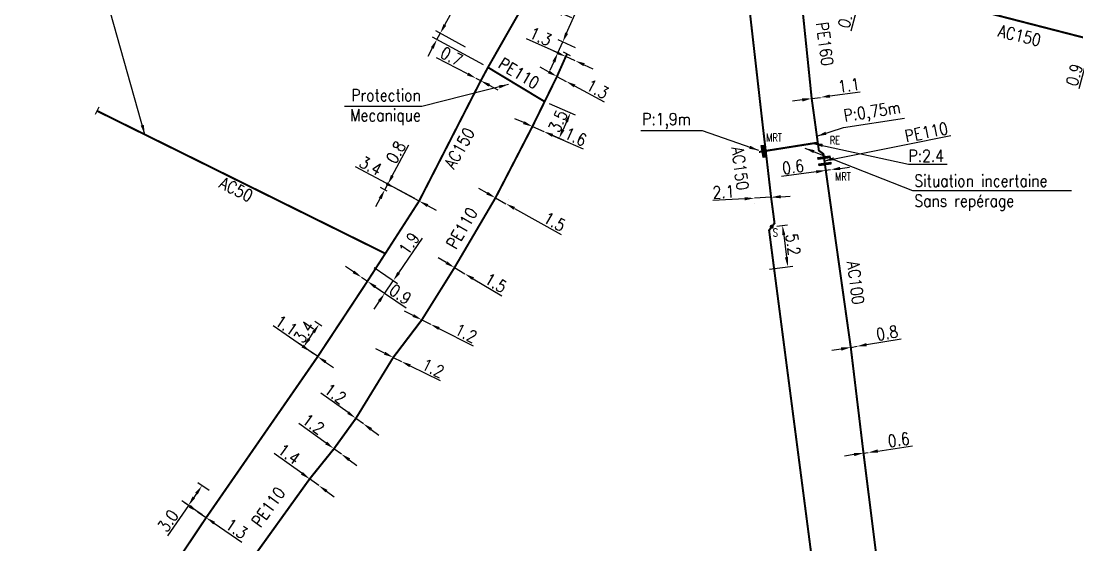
# Model space of a CAD drawing. Header units: millimetres. Extents: x 113999 to 115000, y 123996 to 125006.
# Drawn here: x 113999.9 to 114131.7, y 124854.2 to 124919.6 of the extents above; entities that cross this region are included whole.
import ezdxf
from ezdxf.enums import TextEntityAlignment as Align

# ---------------------------------------------------------------- set-up
doc = ezdxf.new("R2010")
doc.units = ezdxf.units.MM
doc.header["$PDMODE"] = 34
doc.linetypes.add('L_25_AP', pattern=[2000, 1000, 1000])
doc.linetypes.add('L_25_PE', pattern=[2000, 1000, 1000])
doc.layers.get('0').update_dxf_attribs({"linetype": 'CONTINUOUS'})
doc.layers.get('Defpoints').update_dxf_attribs({"linetype": 'CONTINUOUS'})
for name, color, linetype in [('L_150', 1, 'CONTINUOUS'), ('L_300', 7, 'CONTINUOUS'), ('L_340', 7, 'CONTINUOUS'), ('L_420', 7, 'CONTINUOUS')]:
    doc.layers.add(name, color=color, linetype=linetype)
doc.styles.add('G_ROMANS', font='ROMANS.SHX', dxfattribs={"width": 0.75})
doc.styles.get("Standard").update_dxf_attribs({"font": 'romans.shx', "width": 0.85})
doc.dimstyles.get("Standard").update_dxf_attribs({"dimtxt": 1.5, "dimasz": 1.2, "dimexe": 0.625, "dimexo": 0.625, "dimgap": 0.25, "dimtad": 1, "dimdec": 1, "dimzin": 0, "dimdsep": 46, "dimtxsty": 'Standard', "dimcen": -0.5, "dimadec": 0, "dimazin": 0, "dimtfac": 1, "dimtdec": 1, "dimtmove": 0, "dimatfit": 3, "dimfxl": 0, "dimtolj": 1, "dimtzin": 0, "dimarcsym": 0})

# ---------------------------------------------------------------- blocks, each defined once
blk = doc.blocks.new('*D25')
at = {"layer": 'Defpoints', "color": 0, "linetype": 'Continuous', "transparency": 16777216}
for p in [(114091.45, 124897.46), (114091.45, 124897.46), (114093.54, 124897.58)]:
    blk.add_point(p, dxfattribs=at)
at = {"layer": 'L_150', "color": 0, "linetype": 'Continuous', "lineweight": -2, "transparency": 16777216}
for p, q in [((114090.25, 124897.4), (114086.25, 124897.17)), ((114093.54, 124897.58), (114091.45, 124897.46)), ((114094.74, 124897.65), (114095.94, 124897.72)), ((114091.48, 124896.84), (114091.48, 124896.84)), ((114093.58, 124896.96), (114093.58, 124896.96))]:
    blk.add_line(p, q, dxfattribs=at)
at = {"layer": 'L_150', "color": 0, "linetype": 'Continuous', "transparency": 16777216}
for points in [[(114090.24, 124897.6), (114090.26, 124897.2), (114091.45, 124897.46)], [(114094.73, 124897.85), (114094.75, 124897.45), (114093.54, 124897.58)]]:
    blk.add_solid(points, dxfattribs=at)
at = {"layer": 'L_150', "color": 0, "linetype": 'Continuous', "transparency": 16777216, "insert": (114087.59, 124898.25), "char_height": 1.5, "attachment_point": 5, "rotation": 3.2279}
blk.add_mtext('\\A1;2.1', dxfattribs=at)
blk = doc.blocks.new('*D26')
at = {"layer": 'Defpoints', "color": 0, "linetype": 'Continuous', "transparency": 16777216}
for p in [(114093.62, 124893.9), (114092.73, 124888.54), (114095.62, 124888.9)]:
    blk.add_point(p, dxfattribs=at)
at = {"layer": 'L_300', "color": 0, "linetype": 'Continuous', "lineweight": -2, "transparency": 16777216}
for p, q in [((114094.24, 124893.97), (114095.59, 124894.14)), ((114095.12, 124892.87), (114095.47, 124890.1)), ((114093.35, 124888.62), (114096.24, 124888.98))]:
    blk.add_line(p, q, dxfattribs=at)
at = {"layer": 'L_300', "color": 0, "linetype": 'Continuous', "transparency": 16777216}
for points in [[(114095.32, 124892.9), (114094.92, 124892.85), (114094.97, 124894.06)], [(114095.67, 124890.12), (114095.27, 124890.07), (114095.62, 124888.9)]]:
    blk.add_solid(points, dxfattribs=at)
at = {"layer": 'L_300', "color": 0, "linetype": 'Continuous', "transparency": 16777216, "insert": (114096.28, 124891.68), "char_height": 1.5, "attachment_point": 5, "rotation": 277.1318}
blk.add_mtext('\\A1;5.2', dxfattribs=at)
blk = doc.blocks.new('*D39')
at = {"layer": 'Defpoints', "color": 0, "linetype": 'Continuous', "transparency": 16777216}
for p in [(114105.08, 124865.64), (114105.68, 124865.73), (114105.68, 124865.73)]:
    blk.add_point(p, dxfattribs=at)
at = {"layer": 'L_150', "color": 0, "linetype": 'Continuous', "lineweight": -2, "transparency": 16777216}
for p, q in [((114103.9, 124865.47), (114102.71, 124865.29)), ((114105.08, 124865.64), (114105.68, 124865.73)), ((114106.86, 124865.91), (114111.19, 124866.55))]:
    blk.add_line(p, q, dxfattribs=at)
at = {"layer": 'L_150', "color": 0, "linetype": 'Continuous', "transparency": 16777216}
for points in [[(114103.87, 124865.66), (114103.93, 124865.27), (114105.08, 124865.64)], [(114106.83, 124866.11), (114106.89, 124865.71), (114105.68, 124865.73)]]:
    blk.add_solid(points, dxfattribs=at)
at = {"layer": 'L_150', "color": 0, "linetype": 'Continuous', "transparency": 16777216, "insert": (114109.47, 124867.31), "char_height": 1.5, "attachment_point": 5, "rotation": 8.4835}
blk.add_mtext('\\A1;0.6', dxfattribs=at)
blk = doc.blocks.new('*D40')
at = {"layer": 'Defpoints', "color": 0, "linetype": 'Continuous', "transparency": 16777216}
for p in [(114103.49, 124878.85), (114104.28, 124878.98), (114104.28, 124878.98)]:
    blk.add_point(p, dxfattribs=at)
at = {"layer": 'L_150', "color": 0, "linetype": 'Continuous', "lineweight": -2, "transparency": 16777216}
for p, q in [((114105.46, 124879.19), (114109.77, 124879.93)), ((114102.31, 124878.64), (114101.12, 124878.44)), ((114103.49, 124878.85), (114104.28, 124878.98))]:
    blk.add_line(p, q, dxfattribs=at)
at = {"layer": 'L_150', "color": 0, "linetype": 'Continuous', "transparency": 16777216}
for points in [[(114102.27, 124878.84), (114102.34, 124878.44), (114103.49, 124878.85)], [(114105.42, 124879.38), (114105.49, 124878.99), (114104.28, 124878.98)]]:
    blk.add_solid(points, dxfattribs=at)
at = {"layer": 'L_150', "color": 0, "linetype": 'Continuous', "transparency": 16777216, "insert": (114108.03, 124880.65), "char_height": 1.5, "attachment_point": 5, "rotation": 9.8139}
blk.add_mtext('\\A1;0.8', dxfattribs=at)
blk = doc.blocks.new('*D41')
at = {"layer": 'Defpoints', "color": 0, "linetype": 'Continuous', "transparency": 16777216}
for p in [(114100.96, 124901.02), (114100.96, 124901.02), (114100.37, 124900.93)]:
    blk.add_point(p, dxfattribs=at)
at = {"layer": 'L_150', "color": 0, "linetype": 'Continuous', "lineweight": -2, "transparency": 16777216}
for p, q in [((114100.96, 124901.02), (114100.37, 124900.93)), ((114102.15, 124901.18), (114103.34, 124901.35)), ((114099.18, 124900.77), (114094.85, 124900.16)), ((114100.46, 124900.31), (114100.46, 124900.31)), ((114101.05, 124900.4), (114101.05, 124900.4))]:
    blk.add_line(p, q, dxfattribs=at)
at = {"layer": 'L_150', "color": 0, "linetype": 'Continuous', "transparency": 16777216}
for points in [[(114102.13, 124901.38), (114102.18, 124900.98), (114100.96, 124901.02)], [(114099.15, 124900.96), (114099.21, 124900.57), (114100.37, 124900.93)]]:
    blk.add_solid(points, dxfattribs=at)
at = {"layer": 'L_150', "color": 0, "linetype": 'Continuous', "transparency": 16777216, "insert": (114096.28, 124901.37), "char_height": 1.5, "attachment_point": 5, "rotation": 7.9624}
blk.add_mtext('\\A1;0.6', dxfattribs=at)
blk = doc.blocks.new('L_340_20')
at = {"linetype": 'Continuous'}
blk.add_hatch(color=0, dxfattribs=at).paths.add_polyline_path([(0.12, 0.75), (-0.12, 0.75), (-0.12, -0.75), (0.12, -0.75)])
at = {"color": 0, "linetype": 'Continuous'}
blk.add_lwpolyline([(-0.12, 0.75), (0.12, 0.75), (0.12, -0.75), (-0.12, -0.75)], close=True, dxfattribs=at)
at = {"color": 0, "linetype": 'Continuous', "width": 0.75}
for tag, height, flags, p in [('RE', 1, 8, (0, 2.19)), ('DEF_LEG', 1.2, 3, (0, -5)), ('DEF_COUP', 1.2, 3, (0, -7.5)), ('DEF_TYPE', 1.2, 3, (0, -10))]:
    blk.add_attdef(tag, text='', height=height, dxfattribs=dict(at, flags=flags)).set_placement(p, align=Align.MIDDLE)
blk = doc.blocks.new('L_340_17')
at = {"linetype": 'Continuous'}
blk.add_hatch(color=0, dxfattribs=at).paths.add_polyline_path([(0.125, 0.75), (-0.125, 0.75), (-0.125, -0.75), (0.125, -0.75)])
at = {"color": 0, "linetype": 'Continuous'}
blk.add_lwpolyline([(-0.125, 0.75), (0.125, 0.75), (0.125, -0.75), (-0.125, -0.75)], close=True, dxfattribs=at)
at = {"color": 0, "linetype": 'Continuous', "width": 0.75}
for tag, height, flags, p in [('MRT', 1.5, 8, (0, 3)), ('DEF_LEG', 1.2, 3, (0, -5)), ('DEF_COUP', 1.2, 3, (0, -7.5)), ('DEF_TYPE', 1.2, 3, (0, -10))]:
    blk.add_attdef(tag, text='', height=height, dxfattribs=dict(at, flags=flags)).set_placement(p, align=Align.MIDDLE)
blk = doc.blocks.new('*D67')
at = {"layer": 'Defpoints', "color": 0, "linetype": 'Continuous', "transparency": 16777216}
for p in [(114133.63, 124917.24), (114133.63, 124917.24), (114133.41, 124916.42)]:
    blk.add_point(p, dxfattribs=at)
at = {"layer": 'L_150', "color": 0, "linetype": 'Continuous', "lineweight": -2, "transparency": 16777216}
for p, q in [((114133.94, 124918.4), (114134.25, 124919.56)), ((114133.63, 124917.24), (114133.41, 124916.42)), ((114132.8, 124916.58), (114132.8, 124916.58)), ((114133.09, 124915.26), (114131.97, 124911.1))]:
    blk.add_line(p, q, dxfattribs=at)
at = {"layer": 'L_150', "color": 0, "linetype": 'Continuous', "transparency": 16777216}
for points in [[(114133.75, 124918.45), (114134.13, 124918.35), (114133.63, 124917.24)], [(114132.9, 124915.31), (114133.29, 124915.21), (114133.41, 124916.42)]]:
    blk.add_solid(points, dxfattribs=at)
at = {"layer": 'L_150', "color": 0, "linetype": 'Continuous', "transparency": 16777216, "insert": (114131.41, 124912.86), "char_height": 1.5, "attachment_point": 5, "rotation": 74.8983}
blk.add_mtext('\\A1;0.9', dxfattribs=at)
blk = doc.blocks.new('*D243')
at = {"layer": 'Defpoints', "color": 0, "linetype": 'Continuous', "transparency": 16777216}
for p in [(114022.46, 124861.59), (114023.86, 124860.63), (114022.99, 124857.6)]:
    blk.add_point(p, dxfattribs=at)
at = {"layer": 'L_150', "color": 0, "linetype": 'Continuous', "lineweight": -2, "transparency": 16777216}
for p, q in [((114023.35, 124860.98), (114021.95, 124861.94)), ((114021.78, 124860.6), (114021.45, 124860.11)), ((114020.77, 124859.12), (114018.16, 124855.33)), ((114022.48, 124857.95), (114020.25, 124859.48))]:
    blk.add_line(p, q, dxfattribs=at)
at = {"layer": 'L_150', "color": 0, "linetype": 'Continuous', "transparency": 16777216}
for points in [[(114021.62, 124860.71), (114021.95, 124860.49), (114022.46, 124861.59)], [(114021.28, 124860.23), (114021.61, 124860), (114020.77, 124859.12)]]:
    blk.add_solid(points, dxfattribs=at)
at = {"layer": 'L_150', "color": 0, "linetype": 'Continuous', "transparency": 16777216, "insert": (114018.24, 124857.2), "char_height": 1.5, "attachment_point": 5, "rotation": 55.5194}
blk.add_mtext('\\A1;3.0', dxfattribs=at)
blk = doc.blocks.new('*D246')
at = {"layer": 'Defpoints', "color": 0, "linetype": 'Continuous', "transparency": 16777216}
for p in [(114021.92, 124858.33), (114021.92, 124858.33), (114022.99, 124857.6)]:
    blk.add_point(p, dxfattribs=at)
at = {"layer": 'L_150', "color": 0, "linetype": 'Continuous', "lineweight": -2, "transparency": 16777216}
for p, q in [((114020.93, 124859.01), (114019.94, 124859.69)), ((114021.92, 124858.33), (114022.99, 124857.6)), ((114023.98, 124856.92), (114027.44, 124854.54))]:
    blk.add_line(p, q, dxfattribs=at)
at = {"layer": 'L_150', "color": 0, "linetype": 'Continuous', "transparency": 16777216}
for points in [[(114021.05, 124859.18), (114020.82, 124858.85), (114021.92, 124858.33)], [(114024.1, 124857.08), (114023.87, 124856.75), (114022.99, 124857.6)]]:
    blk.add_solid(points, dxfattribs=at)
at = {"layer": 'L_150', "color": 0, "linetype": 'Continuous', "transparency": 16777216, "insert": (114026.77, 124856.22), "char_height": 1.5, "attachment_point": 5, "rotation": 325.5194}
blk.add_mtext('\\A1;1.3', dxfattribs=at)
blk = doc.blocks.new('L_340_07')
at = {"color": 0, "linetype": 'Continuous', "const_width": 0.25, "flags": 128}
blk.add_lwpolyline([(0, 0), (0.35, 0)], dxfattribs=at)
at = {"color": 0, "linetype": 'Continuous', "flags": 128}
blk.add_lwpolyline([(0.35, -0.5), (0.35, 0.5)], dxfattribs=at)
at = {"color": 0, "linetype": 'Continuous', "width": 0.75, "flags": 3}
for tag, p in [('DEF_LEG', (0.72, -3.47)), ('DEF_COUP', (0.72, -5.97)), ('DEF_TYPE', (0.72, -8.47))]:
    blk.add_attdef(tag, text='', height=1.2, dxfattribs=at).set_placement(p, align=Align.MIDDLE)
blk = doc.blocks.new('*D251')
at = {"layer": 'Defpoints', "color": 0, "linetype": 'Continuous', "transparency": 16777216}
for p in [(114035.91, 124862.43), (114037.04, 124861.61), (114037.04, 124861.61)]:
    blk.add_point(p, dxfattribs=at)
at = {"layer": 'L_150', "color": 0, "linetype": 'Continuous', "lineweight": -2, "transparency": 16777216}
for p, q in [((114034.94, 124863.13), (114031.49, 124865.62)), ((114037.04, 124861.61), (114035.91, 124862.43)), ((114038.02, 124860.91), (114038.99, 124860.2))]:
    blk.add_line(p, q, dxfattribs=at)
at = {"layer": 'L_150', "color": 0, "linetype": 'Continuous', "transparency": 16777216}
for points in [[(114035.05, 124863.29), (114034.82, 124862.97), (114035.91, 124862.43)], [(114038.13, 124861.07), (114037.9, 124860.74), (114037.04, 124861.61)]]:
    blk.add_solid(points, dxfattribs=at)
at = {"layer": 'L_150', "color": 0, "linetype": 'Continuous', "transparency": 16777216, "insert": (114033.31, 124865.54), "char_height": 1.5, "attachment_point": 5, "rotation": 324.126}
blk.add_mtext('\\A1;1.4', dxfattribs=at)
blk = doc.blocks.new('*D252')
at = {"layer": 'Defpoints', "color": 0, "linetype": 'Continuous', "transparency": 16777216}
for p in [(114038.95, 124866.2), (114039.88, 124865.53), (114039.88, 124865.53)]:
    blk.add_point(p, dxfattribs=at)
at = {"layer": 'L_150', "color": 0, "linetype": 'Continuous', "lineweight": -2, "transparency": 16777216}
for p, q in [((114037.97, 124866.9), (114034.58, 124869.36)), ((114039.88, 124865.53), (114038.95, 124866.2)), ((114040.85, 124864.82), (114041.82, 124864.12))]:
    blk.add_line(p, q, dxfattribs=at)
at = {"layer": 'L_150', "color": 0, "linetype": 'Continuous', "transparency": 16777216}
for points in [[(114038.09, 124867.07), (114037.86, 124866.74), (114038.95, 124866.2)], [(114040.97, 124864.99), (114040.73, 124864.66), (114039.88, 124865.53)]]:
    blk.add_solid(points, dxfattribs=at)
at = {"layer": 'L_150', "color": 0, "linetype": 'Continuous', "transparency": 16777216, "insert": (114036.38, 124869.29), "char_height": 1.5, "attachment_point": 5, "rotation": 324.126}
blk.add_mtext('\\A1;1.2', dxfattribs=at)
blk = doc.blocks.new('*D253')
at = {"layer": 'Defpoints', "color": 0, "linetype": 'Continuous', "transparency": 16777216}
for p in [(114041.69, 124869.99), (114042.62, 124869.32), (114042.62, 124869.32)]:
    blk.add_point(p, dxfattribs=at)
at = {"layer": 'L_150', "color": 0, "linetype": 'Continuous', "lineweight": -2, "transparency": 16777216}
for p, q in [((114040.71, 124870.7), (114037.32, 124873.15)), ((114042.62, 124869.32), (114041.69, 124869.99)), ((114043.59, 124868.61), (114044.56, 124867.91))]:
    blk.add_line(p, q, dxfattribs=at)
at = {"layer": 'L_150', "color": 0, "linetype": 'Continuous', "transparency": 16777216}
for points in [[(114040.83, 124870.86), (114040.6, 124870.53), (114041.69, 124869.99)], [(114043.71, 124868.78), (114043.47, 124868.45), (114042.62, 124869.32)]]:
    blk.add_solid(points, dxfattribs=at)
at = {"layer": 'L_150', "color": 0, "linetype": 'Continuous', "transparency": 16777216, "insert": (114039.12, 124873.08), "char_height": 1.5, "attachment_point": 5, "rotation": 324.126}
blk.add_mtext('\\A1;1.2', dxfattribs=at)
blk = doc.blocks.new('*D254')
at = {"layer": 'Defpoints', "color": 0, "linetype": 'Continuous', "transparency": 16777216}
for p in [(114037.08, 124881.72), (114037.94, 124881.13), (114036.92, 124877.7)]:
    blk.add_point(p, dxfattribs=at)
at = {"layer": 'L_150', "color": 0, "linetype": 'Continuous', "lineweight": -2, "transparency": 16777216}
for p, q in [((114037.42, 124881.48), (114036.56, 124882.07)), ((114035.83, 124879.9), (114036.4, 124880.73)), ((114036.4, 124878.05), (114034.64, 124879.27))]:
    blk.add_line(p, q, dxfattribs=at)
at = {"layer": 'L_150', "color": 0, "linetype": 'Continuous', "transparency": 16777216}
for points in [[(114036.23, 124880.84), (114036.56, 124880.61), (114037.08, 124881.72)], [(114035.67, 124880.01), (114036, 124879.79), (114035.15, 124878.91)]]:
    blk.add_solid(points, dxfattribs=at)
at = {"layer": 'L_150', "color": 0, "linetype": 'Continuous', "transparency": 16777216, "insert": (114035.22, 124880.78), "char_height": 1.5, "attachment_point": 5, "rotation": 55.526}
blk.add_mtext('\\A1;3.4', dxfattribs=at)
blk = doc.blocks.new('*D255')
at = {"layer": 'Defpoints', "color": 0, "linetype": 'Continuous', "transparency": 16777216}
for p in [(114036.01, 124878.32), (114036.01, 124878.32), (114036.92, 124877.7)]:
    blk.add_point(p, dxfattribs=at)
at = {"layer": 'L_150', "color": 0, "linetype": 'Continuous', "lineweight": -2, "transparency": 16777216}
for p, q in [((114035.02, 124879), (114031.34, 124881.53)), ((114036.92, 124877.7), (114036.01, 124878.32)), ((114037.91, 124877.02), (114038.9, 124876.34))]:
    blk.add_line(p, q, dxfattribs=at)
at = {"layer": 'L_150', "color": 0, "linetype": 'Continuous', "transparency": 16777216}
for points in [[(114035.14, 124879.17), (114034.91, 124878.84), (114036.01, 124878.32)], [(114038.02, 124877.18), (114037.79, 124876.86), (114036.92, 124877.7)]]:
    blk.add_solid(points, dxfattribs=at)
at = {"layer": 'L_150', "color": 0, "linetype": 'Continuous', "transparency": 16777216, "insert": (114032.99, 124881.61), "char_height": 1.5, "attachment_point": 5, "rotation": 325.5188}
blk.add_mtext('\\A1;1.1', dxfattribs=at)
blk = doc.blocks.new('*D256')
at = {"layer": 'Defpoints', "color": 0, "linetype": 'Continuous', "transparency": 16777216}
for p in [(114046.35, 124877.59), (114047.38, 124877.08), (114047.38, 124877.08)]:
    blk.add_point(p, dxfattribs=at)
at = {"layer": 'L_150', "color": 0, "linetype": 'Continuous', "lineweight": -2, "transparency": 16777216}
for p, q in [((114045.27, 124878.12), (114044.19, 124878.65)), ((114046.35, 124877.59), (114047.38, 124877.08)), ((114048.46, 124876.55), (114052.22, 124874.71))]:
    blk.add_line(p, q, dxfattribs=at)
at = {"layer": 'L_150', "color": 0, "linetype": 'Continuous', "transparency": 16777216}
for points in [[(114045.36, 124878.3), (114045.18, 124877.94), (114046.35, 124877.59)], [(114048.55, 124876.73), (114048.37, 124876.37), (114047.38, 124877.08)]]:
    blk.add_solid(points, dxfattribs=at)
at = {"layer": 'L_150', "color": 0, "linetype": 'Continuous', "transparency": 16777216, "insert": (114051.32, 124876.26), "char_height": 1.5, "attachment_point": 5, "rotation": 333.85}
blk.add_mtext('\\A1;1.2', dxfattribs=at)
blk = doc.blocks.new('*D257')
at = {"layer": 'Defpoints', "color": 0, "linetype": 'Continuous', "transparency": 16777216}
for p in [(114049.92, 124882.28), (114050.99, 124881.74), (114050.99, 124881.74)]:
    blk.add_point(p, dxfattribs=at)
at = {"layer": 'L_150', "color": 0, "linetype": 'Continuous', "lineweight": -2, "transparency": 16777216}
for p, q in [((114048.84, 124882.82), (114047.77, 124883.36)), ((114049.92, 124882.28), (114050.99, 124881.74)), ((114052.06, 124881.2), (114056.32, 124879.06))]:
    blk.add_line(p, q, dxfattribs=at)
at = {"layer": 'L_150', "color": 0, "linetype": 'Continuous', "transparency": 16777216}
for points in [[(114048.93, 124883), (114048.75, 124882.65), (114049.92, 124882.28)], [(114052.15, 124881.38), (114051.97, 124881.03), (114050.99, 124881.74)]]:
    blk.add_solid(points, dxfattribs=at)
at = {"layer": 'L_150', "color": 0, "linetype": 'Continuous', "transparency": 16777216, "insert": (114055.43, 124880.62), "char_height": 1.5, "attachment_point": 5, "rotation": 333.259}
blk.add_mtext('\\A1;1.2', dxfattribs=at)
blk = doc.blocks.new('*D258')
at = {"layer": 'Defpoints', "color": 0, "linetype": 'Continuous', "transparency": 16777216}
for p in [(114054, 124888.8), (114055.29, 124888.03), (114055.29, 124888.03)]:
    blk.add_point(p, dxfattribs=at)
at = {"layer": 'L_150', "color": 0, "linetype": 'Continuous', "lineweight": -2, "transparency": 16777216}
for p, q in [((114052.97, 124889.42), (114051.94, 124890.03)), ((114054, 124888.8), (114055.29, 124888.03)), ((114056.32, 124887.42), (114059.92, 124885.27))]:
    blk.add_line(p, q, dxfattribs=at)
at = {"layer": 'L_150', "color": 0, "linetype": 'Continuous', "transparency": 16777216}
for points in [[(114053.08, 124889.59), (114052.87, 124889.25), (114054, 124888.8)], [(114056.43, 124887.59), (114056.22, 124887.25), (114055.29, 124888.03)]]:
    blk.add_solid(points, dxfattribs=at)
at = {"layer": 'L_150', "color": 0, "linetype": 'Continuous', "transparency": 16777216, "insert": (114059.15, 124886.9), "char_height": 1.5, "attachment_point": 5, "rotation": 329.1769}
blk.add_mtext('\\A1;1.5', dxfattribs=at)
blk = doc.blocks.new('*D259')
at = {"layer": 'Defpoints', "color": 0, "linetype": 'Continuous', "transparency": 16777216}
for p in [(114059.12, 124897.51), (114060.43, 124896.78), (114060.43, 124896.78)]:
    blk.add_point(p, dxfattribs=at)
at = {"layer": 'L_150', "color": 0, "linetype": 'Continuous', "lineweight": -2, "transparency": 16777216}
for p, q in [((114058.07, 124898.09), (114057.02, 124898.68)), ((114059.12, 124897.51), (114060.43, 124896.78)), ((114059.42, 124898.05), (114059.42, 124898.05)), ((114060.73, 124897.32), (114060.73, 124897.32)), ((114061.48, 124896.19), (114067.31, 124892.94))]:
    blk.add_line(p, q, dxfattribs=at)
at = {"layer": 'L_150', "color": 0, "linetype": 'Continuous', "transparency": 16777216}
for points in [[(114058.17, 124898.27), (114057.97, 124897.92), (114059.12, 124897.51)], [(114061.57, 124896.37), (114061.38, 124896.02), (114060.43, 124896.78)]]:
    blk.add_solid(points, dxfattribs=at)
at = {"layer": 'L_150', "color": 0, "linetype": 'Continuous', "transparency": 16777216, "insert": (114066.49, 124894.54), "char_height": 1.5, "attachment_point": 5, "rotation": 330.8268}
blk.add_mtext('\\A1;1.5', dxfattribs=at)
blk = doc.blocks.new('*D260')
at = {"layer": 'Defpoints', "color": 0, "linetype": 'Continuous', "transparency": 16777216}
for p in [(114063.73, 124906.41), (114065.15, 124905.79), (114065.15, 124905.79)]:
    blk.add_point(p, dxfattribs=at)
at = {"layer": 'L_150', "color": 0, "linetype": 'Continuous', "lineweight": -2, "transparency": 16777216}
for p, q in [((114062.64, 124906.9), (114061.54, 124907.38)), ((114063.73, 124906.41), (114065.15, 124905.79)), ((114066.25, 124905.3), (114070.08, 124903.62))]:
    blk.add_line(p, q, dxfattribs=at)
at = {"layer": 'L_150', "color": 0, "linetype": 'Continuous', "transparency": 16777216}
for points in [[(114062.72, 124907.08), (114062.56, 124906.71), (114063.73, 124906.41)], [(114066.33, 124905.49), (114066.17, 124905.12), (114065.15, 124905.79)]]:
    blk.add_solid(points, dxfattribs=at)
at = {"layer": 'L_150', "color": 0, "linetype": 'Continuous', "transparency": 16777216, "insert": (114069.12, 124905.13), "char_height": 1.5, "attachment_point": 5, "rotation": 336.2177}
blk.add_mtext('\\A1;1.6', dxfattribs=at)
blk = doc.blocks.new('*D261')
at = {"layer": 'Defpoints', "color": 0, "linetype": 'Continuous', "transparency": 16777216}
for p in [(114066.8, 124912.66), (114067.94, 124912.05), (114067.94, 124912.05)]:
    blk.add_point(p, dxfattribs=at)
at = {"layer": 'L_150', "color": 0, "linetype": 'Continuous', "lineweight": -2, "transparency": 16777216}
for p, q in [((114065.74, 124913.23), (114064.69, 124913.8)), ((114066.8, 124912.66), (114067.94, 124912.05)), ((114069, 124911.48), (114072.69, 124909.49))]:
    blk.add_line(p, q, dxfattribs=at)
at = {"layer": 'L_150', "color": 0, "linetype": 'Continuous', "transparency": 16777216}
for points in [[(114065.84, 124913.41), (114065.65, 124913.06), (114066.8, 124912.66)], [(114069.1, 124911.65), (114068.91, 124911.3), (114067.94, 124912.05)]]:
    blk.add_solid(points, dxfattribs=at)
at = {"layer": 'L_150', "color": 0, "linetype": 'Continuous', "transparency": 16777216, "insert": (114071.85, 124911.08), "char_height": 1.5, "attachment_point": 5, "rotation": 331.6623}
blk.add_mtext('\\A1;1.3', dxfattribs=at)
blk = doc.blocks.new('*D262')
at = {"layer": 'Defpoints', "color": 0, "linetype": 'Continuous', "transparency": 16777216}
for p in [(114067.51, 124916.96), (114069.7, 124915.98), (114067.9, 124915.14)]:
    blk.add_point(p, dxfattribs=at)
at = {"layer": 'L_340', "color": 0, "linetype": 'Continuous', "lineweight": -2, "transparency": 16777216}
for p, q in [((114068, 124918.05), (114069.75, 124921.96)), ((114066.9, 124915.59), (114067.51, 124916.96)), ((114069.13, 124916.24), (114066.94, 124917.21)), ((114067.33, 124915.4), (114066.33, 124915.84)), ((114066.41, 124914.49), (114065.92, 124913.4))]:
    blk.add_line(p, q, dxfattribs=at)
at = {"layer": 'L_340', "color": 0, "linetype": 'Continuous', "transparency": 16777216}
for points in [[(114067.82, 124918.14), (114068.18, 124917.97), (114067.51, 124916.96)], [(114066.23, 124914.57), (114066.6, 124914.41), (114066.9, 124915.59)]]:
    blk.add_solid(points, dxfattribs=at)
at = {"layer": 'L_340', "color": 0, "linetype": 'Continuous', "transparency": 16777216, "insert": (114068.22, 124921.01), "char_height": 1.5, "attachment_point": 5, "rotation": 65.953}
blk.add_mtext('\\A1;1.5', dxfattribs=at)
blk = doc.blocks.new('*D263')
at = {"layer": 'Defpoints', "color": 0, "linetype": 'Continuous', "transparency": 16777216}
for p in [(114052.22, 124918.04), (114055.93, 124916.03), (114058.18, 124913.79)]:
    blk.add_point(p, dxfattribs=at)
at = {"layer": 'L_150', "color": 0, "linetype": 'Continuous', "lineweight": -2, "transparency": 16777216}
for p, q in [((114052.79, 124919.1), (114054.84, 124922.89)), ((114055.38, 124916.32), (114051.67, 124918.34)), ((114057.63, 124914.09), (114051.25, 124917.55)), ((114051.8, 124917.26), (114052.22, 124918.04)), ((114051.23, 124916.2), (114050.66, 124915.14))]:
    blk.add_line(p, q, dxfattribs=at)
at = {"layer": 'L_150', "color": 0, "linetype": 'Continuous', "transparency": 16777216}
for points in [[(114052.62, 124919.19), (114052.97, 124919), (114052.22, 124918.04)], [(114051.05, 124916.3), (114051.4, 124916.11), (114051.8, 124917.26)]]:
    blk.add_solid(points, dxfattribs=at)
at = {"layer": 'L_150', "color": 0, "linetype": 'Continuous', "transparency": 16777216, "insert": (114053.22, 124922), "char_height": 1.5, "attachment_point": 5, "rotation": 61.6392}
blk.add_mtext('\\A1;0.9', dxfattribs=at)
blk = doc.blocks.new('*D264')
at = {"layer": 'Defpoints', "color": 0, "linetype": 'Continuous', "transparency": 16777216}
for p in [(114056.71, 124912.42), (114056.71, 124912.42), (114057.28, 124912.12)]:
    blk.add_point(p, dxfattribs=at)
at = {"layer": 'L_150', "color": 0, "linetype": 'Continuous', "lineweight": -2, "transparency": 16777216}
for p, q in [((114055.64, 124912.98), (114051.77, 124915)), ((114057.28, 124912.12), (114056.71, 124912.42)), ((114058.35, 124911.56), (114059.41, 124911.01))]:
    blk.add_line(p, q, dxfattribs=at)
at = {"layer": 'L_150', "color": 0, "linetype": 'Continuous', "transparency": 16777216}
for points in [[(114055.73, 124913.15), (114055.55, 124912.8), (114056.71, 124912.42)], [(114058.44, 124911.74), (114058.25, 124911.39), (114057.28, 124912.12)]]:
    blk.add_solid(points, dxfattribs=at)
at = {"layer": 'L_150', "color": 0, "linetype": 'Continuous', "transparency": 16777216, "insert": (114053.63, 124915.15), "char_height": 1.5, "attachment_point": 5, "rotation": 332.4591}
blk.add_mtext('\\A1;0.7', dxfattribs=at)
blk = doc.blocks.new('*D265')
at = {"layer": 'Defpoints', "color": 0, "linetype": 'Continuous', "transparency": 16777216}
for p in [(114043.46, 124889.16), (114043.12, 124887.09), (114046.36, 124887.17)]:
    blk.add_point(p, dxfattribs=at)
at = {"layer": 'L_150', "color": 0, "linetype": 'Continuous', "lineweight": -2, "transparency": 16777216}
for p, q in [((114047.04, 124888.16), (114049.99, 124892.46)), ((114043.97, 124888.81), (114046.87, 124886.81)), ((114043.64, 124886.73), (114045.8, 124885.25)), ((114045.28, 124885.6), (114046.36, 124887.17)), ((114044.6, 124884.61), (114043.92, 124883.62))]:
    blk.add_line(p, q, dxfattribs=at)
at = {"layer": 'L_150', "color": 0, "linetype": 'Continuous', "transparency": 16777216}
for points in [[(114046.87, 124888.27), (114047.2, 124888.04), (114046.36, 124887.17)], [(114044.44, 124884.73), (114044.77, 124884.5), (114045.28, 124885.6)]]:
    blk.add_solid(points, dxfattribs=at)
at = {"layer": 'L_150', "color": 0, "linetype": 'Continuous', "transparency": 16777216, "insert": (114048.34, 124891.82), "char_height": 1.5, "attachment_point": 5, "rotation": 55.5188}
blk.add_mtext('\\A1;1.9', dxfattribs=at)
blk = doc.blocks.new('*D266')
at = {"layer": 'Defpoints', "color": 0, "linetype": 'Continuous', "transparency": 16777216}
for p in [(114042.38, 124887.6), (114042.38, 124887.6), (114043.12, 124887.09)]:
    blk.add_point(p, dxfattribs=at)
at = {"layer": 'L_150', "color": 0, "linetype": 'Continuous', "lineweight": -2, "transparency": 16777216}
for p, q in [((114041.39, 124888.28), (114040.4, 124888.95)), ((114042.38, 124887.6), (114043.12, 124887.09)), ((114044.11, 124886.41), (114047.95, 124883.77))]:
    blk.add_line(p, q, dxfattribs=at)
at = {"layer": 'L_150', "color": 0, "linetype": 'Continuous', "transparency": 16777216}
for points in [[(114041.5, 124888.44), (114041.28, 124888.11), (114042.38, 124887.6)], [(114044.22, 124886.57), (114044, 124886.24), (114043.12, 124887.09)]]:
    blk.add_solid(points, dxfattribs=at)
at = {"layer": 'L_150', "color": 0, "linetype": 'Continuous', "transparency": 16777216, "insert": (114047.23, 124885.47), "char_height": 1.5, "attachment_point": 5, "rotation": 325.5188}
blk.add_mtext('\\A1;0.9', dxfattribs=at)
blk = doc.blocks.new('*D267')
at = {"layer": 'Defpoints', "color": 0, "linetype": 'Continuous', "transparency": 16777216}
for p in [(114065.26, 124909.52), (114065.15, 124905.79), (114067.07, 124904.94)]:
    blk.add_point(p, dxfattribs=at)
at = {"layer": 'L_150', "color": 0, "linetype": 'Continuous', "lineweight": -2, "transparency": 16777216}
for p, q in [((114065.83, 124909.27), (114069.05, 124907.85)), ((114067.99, 124907), (114067.56, 124906.04)), ((114065.72, 124905.54), (114067.64, 124904.69))]:
    blk.add_line(p, q, dxfattribs=at)
at = {"layer": 'L_150', "color": 0, "linetype": 'Continuous', "transparency": 16777216}
for points in [[(114067.81, 124907.09), (114068.17, 124906.92), (114068.48, 124908.1)], [(114067.38, 124906.12), (114067.74, 124905.96), (114067.07, 124904.94)]]:
    blk.add_solid(points, dxfattribs=at)
at = {"layer": 'L_150', "color": 0, "linetype": 'Continuous', "transparency": 16777216, "insert": (114066.93, 124907.08), "char_height": 1.5, "attachment_point": 5, "rotation": 65.9529}
blk.add_mtext('\\A1;3.5', dxfattribs=at)
blk = doc.blocks.new('*D268')
at = {"layer": 'Defpoints', "color": 0, "linetype": 'Continuous', "transparency": 16777216}
for p in [(114067.9, 124915.14), (114069.09, 124914.61), (114069.09, 124914.61)]:
    blk.add_point(p, dxfattribs=at)
at = {"layer": 'L_340', "color": 0, "linetype": 'Continuous', "lineweight": -2, "transparency": 16777216}
for p, q in [((114066.81, 124915.63), (114062.98, 124917.34)), ((114069.09, 124914.61), (114067.9, 124915.14)), ((114070.19, 124914.12), (114071.28, 124913.63))]:
    blk.add_line(p, q, dxfattribs=at)
at = {"layer": 'L_340', "color": 0, "linetype": 'Continuous', "transparency": 16777216}
for points in [[(114066.89, 124915.81), (114066.73, 124915.45), (114067.9, 124915.14)], [(114070.27, 124914.31), (114070.1, 124913.94), (114069.09, 124914.61)]]:
    blk.add_solid(points, dxfattribs=at)
at = {"layer": 'L_340', "color": 0, "linetype": 'Continuous', "transparency": 16777216, "insert": (114064.75, 124917.64), "char_height": 1.5, "attachment_point": 5, "rotation": 335.953}
blk.add_mtext('\\A1;1.3', dxfattribs=at)
blk = doc.blocks.new('*D307')
at = {"layer": 'Defpoints', "color": 0, "linetype": 'Continuous', "transparency": 16777216}
for p in [(114098.61, 124909.9), (114099.7, 124910.05), (114099.7, 124910.05)]:
    blk.add_point(p, dxfattribs=at)
at = {"layer": 'L_150', "color": 0, "linetype": 'Continuous', "lineweight": -2, "transparency": 16777216}
for p, q in [((114098.53, 124910.52), (114098.53, 124910.52)), ((114099.61, 124910.67), (114099.61, 124910.67)), ((114100.89, 124910.22), (114104.68, 124910.75)), ((114097.42, 124909.73), (114096.23, 124909.57)), ((114098.61, 124909.9), (114099.7, 124910.05))]:
    blk.add_line(p, q, dxfattribs=at)
at = {"layer": 'L_150', "color": 0, "linetype": 'Continuous', "transparency": 16777216}
for points in [[(114100.86, 124910.41), (114100.92, 124910.02), (114099.7, 124910.05)], [(114097.4, 124909.93), (114097.45, 124909.53), (114098.61, 124909.9)]]:
    blk.add_solid(points, dxfattribs=at)
at = {"layer": 'L_150', "color": 0, "linetype": 'Continuous', "transparency": 16777216, "insert": (114103.24, 124911.55), "char_height": 1.5, "attachment_point": 5, "rotation": 7.9624}
blk.add_mtext('\\A1;1.1', dxfattribs=at)
blk = doc.blocks.new('*D313')
at = {"layer": 'Defpoints', "color": 0, "linetype": 'Continuous', "transparency": 16777216}
for p in [(114105.28, 124924.99), (114105.03, 124924.07), (114105.03, 124924.07)]:
    blk.add_point(p, dxfattribs=at)
at = {"layer": 'L_150', "color": 0, "linetype": 'Continuous', "lineweight": -2, "transparency": 16777216}
for p, q in [((114105.59, 124926.15), (114105.91, 124927.31)), ((114105.28, 124924.99), (114105.03, 124924.07)), ((114105.89, 124924.83), (114105.89, 124924.83)), ((114105.64, 124923.91), (114105.64, 124923.91)), ((114104.72, 124922.92), (114103.48, 124918.32))]:
    blk.add_line(p, q, dxfattribs=at)
at = {"layer": 'L_150', "color": 0, "linetype": 'Continuous', "transparency": 16777216}
for points in [[(114105.4, 124926.2), (114105.79, 124926.1), (114105.28, 124924.99)], [(114104.53, 124922.97), (114104.92, 124922.86), (114105.03, 124924.07)]]:
    blk.add_solid(points, dxfattribs=at)
at = {"layer": 'L_150', "color": 0, "linetype": 'Continuous', "transparency": 16777216, "insert": (114102.92, 124920.08), "char_height": 1.5, "attachment_point": 5, "rotation": 74.8979}
blk.add_mtext('\\A1;0.9', dxfattribs=at)
blk = doc.blocks.new('*D386')
at = {"layer": 'Defpoints', "color": 0, "linetype": 'Continuous', "transparency": 16777216}
for p in [(114046.59, 124898.72), (114046.59, 124898.72), (114049.58, 124897.11)]:
    blk.add_point(p, dxfattribs=at)
at = {"layer": 'L_150', "color": 0, "linetype": 'Continuous', "lineweight": -2, "transparency": 16777216}
for p, q in [((114045.53, 124899.28), (114041.62, 124901.38)), ((114049.58, 124897.11), (114046.59, 124898.72)), ((114050.64, 124896.54), (114051.7, 124895.97))]:
    blk.add_line(p, q, dxfattribs=at)
at = {"layer": 'L_150', "color": 0, "linetype": 'Continuous', "transparency": 16777216}
for points in [[(114045.62, 124899.46), (114045.43, 124899.11), (114046.59, 124898.72)], [(114050.73, 124896.72), (114050.55, 124896.37), (114049.58, 124897.11)]]:
    blk.add_solid(points, dxfattribs=at)
at = {"layer": 'L_150', "color": 0, "linetype": 'Continuous', "transparency": 16777216, "insert": (114043.52, 124901.5), "char_height": 1.5, "attachment_point": 5, "rotation": 331.78}
blk.add_mtext('\\A1;3.4', dxfattribs=at)
blk = doc.blocks.new('*D387')
at = {"layer": 'Defpoints', "color": 0, "linetype": 'Continuous', "ltscale": 0.5, "transparency": 16777216}
for p in [(114045.67, 124899.21), (114046.15, 124898.04), (114049.58, 124897.11)]:
    blk.add_point(p, dxfattribs=at)
at = {"layer": 'L_150', "color": 0, "linetype": 'Continuous', "lineweight": -2, "ltscale": 0.5, "transparency": 16777216}
for p, q in [((114046.23, 124900.27), (114048.3, 124904.12)), ((114045.6, 124898.34), (114044.74, 124898.8)), ((114049.03, 124897.41), (114045.12, 124899.51)), ((114045.29, 124898.51), (114045.67, 124899.21)), ((114044.72, 124897.45), (114044.15, 124896.39))]:
    blk.add_line(p, q, dxfattribs=at)
at = {"layer": 'L_150', "color": 0, "linetype": 'Continuous', "ltscale": 0.5, "transparency": 16777216}
for points in [[(114046.06, 124900.36), (114046.41, 124900.17), (114045.67, 124899.21)], [(114044.54, 124897.54), (114044.9, 124897.35), (114045.29, 124898.51)]]:
    blk.add_solid(points, dxfattribs=at)
at = {"layer": 'L_150', "color": 0, "linetype": 'Continuous', "ltscale": 0.5, "transparency": 16777216, "insert": (114046.67, 124903.2), "char_height": 1.5, "attachment_point": 5, "rotation": 61.78}
blk.add_mtext('\\A1;0.8', dxfattribs=at)
blk = doc.blocks.new('L_300_11')
at = {"color": 0, "linetype": 'Continuous', "const_width": 0.248, "flags": 128}
blk.add_lwpolyline([(-0.13, 0, 1), (0.13, 0, 1)], format="xyb", close=True, dxfattribs=at)
at = {"linetype": 'Continuous', "style": 'G_ROMANS', "width": 0.75}
blk.add_attdef('S', text='', height=1, dxfattribs=at).set_placement((0, 1.35), align=Align.MIDDLE_CENTER)
at = {"color": 0, "linetype": 'Continuous', "width": 0.75, "flags": 3}
for tag, p in [('DEF_LEG', (0, -5)), ('DEF_COUP', (0, -7.5)), ('DEF_TYPE', (0, -10))]:
    blk.add_attdef(tag, text='', height=1.2, dxfattribs=at).set_placement(p, align=Align.MIDDLE)

msp = doc.modelspace()

# ---------------------------------------------------------------- linework, layer by layer
at = {"layer": 'L_150', "linetype": 'L_25_AP', "ltscale": 0.5, "const_width": 0.25}
for points in [[(114000, 124824.66), (114001.9, 124827.33), (114016.45, 124847.85), (114022.99, 124857.6), (114036.92, 124877.7), (114043.12, 124887.09), (114045.36, 124890.56), (114049.58, 124897.11), (114057.28, 124912.12), (114058.18, 124913.79), (114063.35, 124922.85), (114073.59, 124939.93), (114074.55, 124942.35), (114074.95, 124943.37), (114075.35, 124944.39), (114075.68, 124945.28), (114075.42, 124946.64), (114076.15, 124948.55), (114076.38, 124949.18)], [(114130.77, 124614.08), (114130.49, 124615.55), (114130.38, 124616.08), (114129.95, 124618.19), (114126.67, 124633.28), (114125.4, 124644.43), (114121.27, 124676.65), (114121.12, 124677.88), (114118.49, 124698.83), (114114.91, 124727.46), (114107.27, 124786.43), (114102.03, 124826.41), (114093.29, 124893.46), (114093.97, 124894.34), (114093.54, 124897.58), (114092.87, 124903.37), (114092.52, 124906.33), (114089.33, 124934.41)], [(114107.91, 124923.93), (114113.29, 124922.47), (114114.88, 124922.06), (114133.63, 124917.24), (114135.62, 124916.72), (114146.87, 124912.95), (114154.03, 124909.94), (114155.15, 124909.46)], [(114045.36, 124890.56), (114009.67, 124908.21)], [(114092.55, 124903.32), (114092.03, 124903.23), (114092.87, 124903.37)], [(114100.26, 124901.72), (114100.37, 124900.93), (114100.37, 124900.93), (114103.49, 124878.85), (114105.08, 124865.64), (114114.03, 124794.32), (114121.19, 124736.17), (114124.24, 124711.14), (114131.07, 124656.67), (114134.82, 124630.79), (114137.55, 124617.76)]]:
    msp.add_lwpolyline(points, dxfattribs=at)
at = {"layer": 'L_150', "linetype": 'L_25_PE', "flags": 128}
for points in [[(114100.14, 124902.53, 0.25, 0.25, 0), (114100.08, 124902.98, 0.25, 0.25, 0), (114099.51, 124903.41, 0.25, 0.25, 0), (114099.37, 124904.4, 0.25, 0.25, 0), (114098.9, 124907.82, 0.25, 0.25, 0), (114098.61, 124909.9, 0.25, 0.25, 0), (114097.49, 124920.78, 0.25, 0.25, 0), (114097.49, 124920.78, 0.25, 0.25, 0), (114096.95, 124924.67, 0.25, 0.25, 0), (114098.99, 124926.69, 0.25, 0.25, 0), (114105.28, 124924.99, 0.25, 0.25, 0), (114105.28, 124924.99, 0.25, 0.25, 0), (114105.28, 124924.99, 0.25, 0.25, 0), (114106.72, 124924.6, 0.25, 0.25, 0), (114107.36, 124924.43, 0.25, 0.25, 0), (114107.27, 124924.1, 0.25, 0.25, 0), (114107.91, 124923.93, 0, 0, 0)], [(114024.02, 124845.99, 0.25, 0.25, 0), (114029.03, 124852.87, 0.25, 0.25, 0), (114035.91, 124862.43, 0.25, 0.25, 0), (114038.95, 124866.2, 0.25, 0.25, 0), (114041.69, 124869.99, 0.25, 0.25, 0), (114046.35, 124877.59, 0.25, 0.25, 0), (114049.92, 124882.28, 0.25, 0.25, 0), (114054, 124888.8, 0.25, 0.25, 0), (114059.12, 124897.51, 0.25, 0.25, 0), (114063.73, 124906.41, 0.25, 0.25, 0), (114066.8, 124912.66, 0.25, 0.25, 0), (114067.9, 124915.14, 0, 0, 0)]]:
    msp.add_lwpolyline(points, format="xyseb", dxfattribs=at)
at = {"layer": 'L_150', "linetype": 'L_25_PE', "const_width": 0.25, "flags": 128}
for points in [[(114058.18, 124913.79), (114065.26, 124909.52)], [(114099.37, 124904.4), (114092.55, 124903.32)], [(114100.26, 124901.72), (114100.14, 124902.53)]]:
    msp.add_lwpolyline(points, dxfattribs=at)

# ---------------------------------------------------------------- block references
at = {"layer": 'L_300', "ltscale": 0.5}
ref = msp.add_blockref('L_300_11', (114093.62, 124893.9), dxfattribs=at)
ref.add_attrib('S', 'S', dxfattribs={"layer": '0', "linetype": 'Continuous', "ltscale": 0.5, "height": 1, "style": 'G_ROMANS', "width": 0.75}).set_placement((114094.08, 124893.17), align=Align.MIDDLE_CENTER)
at = {"layer": 'L_340'}
for p, rotation in [((114067.9, 124915.14), 63.86486306577645), ((114009.67, 124908.21), 153.6832924319307)]:
    msp.add_blockref('L_340_07', p, dxfattribs=dict(at, rotation=rotation))
ref = msp.add_blockref('L_340_17', (114092.55, 124903.32), dxfattribs=dict(at, rotation=8.76733252743273))
ref.add_attrib('MRT', 'MRT', dxfattribs={"layer": '0', "color": 0, "linetype": 'Continuous', "height": 1, "width": 0.75, "flags": 8}).set_placement((114093.91, 124905.03), align=Align.MIDDLE)
ref = msp.add_blockref('L_340_20', (114100.14, 124902.53), dxfattribs=dict(at, rotation=278.0331598302144))
ref.add_attrib('RE', 'RE', dxfattribs={"layer": '0', "color": 0, "linetype": 'Continuous', "height": 1, "width": 0.75, "flags": 8}).set_placement((114101.51, 124904.69), align=Align.MIDDLE)
ref = msp.add_blockref('L_340_17', (114100.26, 124901.72), dxfattribs=dict(at, rotation=278.0331598313701))
ref.add_attrib('MRT', 'MRT', dxfattribs={"layer": '0', "color": 0, "linetype": 'Continuous', "height": 1, "width": 0.75, "flags": 8}).set_placement((114102.52, 124900.16), align=Align.MIDDLE)

# ---------------------------------------------------------------- texts
at = {"layer": 'L_150', "linetype": 'Continuous', "width": 0.85}
for s, rotation, p in [('PE160', 277.4296, (114099.15, 124919.33)), ('PE110', 328.9109, (114059.32, 124913.83)), ('AC150', 60.3098, (114053.92, 124900.98)), ('AC150', 277.4296, (114088.59, 124903.76)), ('AC50', 333.6833, (114024.48, 124898.85)), ('PE110', 59.5694, (114054.19, 124890.99)), ('AC100', 277.4296, (114103.01, 124889.48)), ('PE110', 54.1256, (114029.76, 124856.27))]:
    msp.add_text(s, height=1.5, rotation=rotation, dxfattribs=at).set_placement(p)
msp.add_text('AC150', height=1.5, rotation=346.5024, dxfattribs=at).set_placement((114124.57, 124917.76), align=Align.MIDDLE)
at = {"layer": 'L_150', "linetype": 'Continuous', "char_height": 1.5, "attachment_point": 7}
for s, insert, rotation in [('P:0,75m', (114102.79, 124906.57), 8.7279), ('PE110', (114110.39, 124904.44), 11.3079)]:
    msp.add_mtext(s, dxfattribs=dict(at, insert=insert, rotation=rotation))
at = {"layer": 'L_150', "linetype": 'Continuous', "char_height": 1.5}
for s, insert, attachment_point in [('P:1,9m', (114083.51, 124906.14), 9), ('\\A1;P:2.4', (114110.71, 124903.5), 1)]:
    msp.add_mtext(s, dxfattribs=dict(at, insert=insert, attachment_point=attachment_point))
at = {"layer": 'L_150', "linetype": 'Continuous', "ltscale": 0.5, "insert": (114111.44, 124895.9), "char_height": 1.5, "attachment_point": 7}
msp.add_mtext('\\A1;Situation incertaine\\PSans repérage', dxfattribs=at)
at = {"layer": 'L_420', "linetype": 'Continuous', "ltscale": 0.5, "insert": (114049.8, 124906.57), "char_height": 1.5, "attachment_point": 9}
msp.add_mtext('\\A1;Protection \\PMecanique', dxfattribs=at)

# ---------------------------------------------------------------- dimensions: what is measured, and where the dimension line sits
at = {"layer": 'L_150', "linetype": 'Continuous'}
dim = msp.add_linear_dim(base=(114105.03, 124924.07), p1=(114105.28, 124924.99), p2=(114105.03, 124924.07), angle=74.8979, text='0.9', dimstyle='Standard', dxfattribs=at)
dim.commit()
dim.dimension.update_dxf_attribs({"geometry": '*D313', "text_midpoint": (114103.89, 124919.82), "dimtype": 160})
for base, p1, p2, angle, picture, middle in [((114052.22, 124918.04), (114058.18, 124913.79), (114055.93, 124916.03), 241.6392, '*D263', (114054.1, 124921.52)), ((114133.6267, 124917.2386), (114133.4052, 124916.4179), (114133.6267, 124917.2386), 254.8983, '*D67', (114132.3747, 124912.5991)), ((114067.94, 124912.05), (114066.8, 124912.66), (114067.94, 124912.05), 151.6623, '*D261', (114071.37, 124910.2)), ((114099.7, 124910.05), (114098.61, 124909.9), (114099.7, 124910.05), 187.9624, '*D307', (114103.38, 124910.56)), ((114067.07, 124904.94), (114065.26, 124909.52), (114065.15, 124905.79), 65.9529, '*D267', (114067.84, 124906.67)), ((114100.96, 124901.02), (114100.37, 124900.93), (114100.96, 124901.02), 187.9624, '*D41', (114096.42, 124900.38)), ((114060.43, 124896.78), (114059.12, 124897.51), (114060.43, 124896.78), 150.8268, '*D259', (114066, 124893.66)), ((114091.45, 124897.46), (114093.54, 124897.58), (114091.45, 124897.46), 3.2279, '*D25', (114087.65, 124897.25)), ((114046.36, 124887.17), (114043.12, 124887.09), (114043.46, 124889.16), 235.5188, '*D265', (114049.16, 124891.25)), ((114042.38, 124887.6), (114043.12, 124887.09), (114042.38, 124887.6), 325.5188, '*D266', (114046.67, 124884.65)), ((114036.01, 124878.32), (114036.92, 124877.7), (114036.01, 124878.32), 325.5188, '*D255', (114032.42, 124880.79)), ((114050.99, 124881.74), (114049.92, 124882.28), (114050.99, 124881.74), 153.259, '*D257', (114054.98, 124879.73)), ((114037.08, 124881.72), (114036.92, 124877.7), (114037.94, 124881.13), 235.526, '*D254', (114036.05, 124880.22)), ((114104.28, 124878.98), (114103.49, 124878.85), (114104.28, 124878.98), 189.8139, '*D40', (114108.2, 124879.66)), ((114047.380442, 124877.080566), (114046.348152, 124877.587397), (114047.380442, 124877.080566), 153.850045, '*D256', (114050.876444, 124875.364112)), ((114042.62, 124869.32), (114041.69, 124869.99), (114042.62, 124869.32), 144.126, '*D253', (114038.53, 124872.27)), ((114039.88, 124865.53), (114038.95, 124866.2), (114039.88, 124865.53), 144.126, '*D252', (114035.79, 124868.48)), ((114105.68, 124865.73), (114105.08, 124865.64), (114105.68, 124865.73), 188.4835, '*D39', (114109.62, 124866.32)), ((114037.04, 124861.61), (114035.91, 124862.43), (114037.04, 124861.61), 144.126, '*D251', (114032.73, 124864.73)), ((114022.46, 124861.59), (114022.99, 124857.6), (114023.86, 124860.63), 235.5194, '*D243', (114019.06, 124856.64)), ((114021.92, 124858.33), (114022.99, 124857.6), (114021.92, 124858.33), 325.5194, '*D246', (114026.2, 124855.39))]:
    dim = msp.add_linear_dim(base=base, p1=p1, p2=p2, angle=angle, dimstyle='Standard', dxfattribs=at)
    dim.commit()
    dim.dimension.update_dxf_attribs({"geometry": picture, "text_midpoint": middle, "dimtype": 160})
for base, p1, p2, angle, override, picture, middle in [((114056.7053, 124912.4202), (114057.2817, 124912.1196), (114056.7053, 124912.4202), 332.4591, {"dimscale": 1, "dimlfac": 1, "dimlunit": 2}, '*D264', (114053.1713, 124914.2631)), ((114065.1525, 124905.7884), (114063.7341, 124906.4135), (114065.1525, 124905.7884), 156.2177, {"dimscale": 1, "dimlfac": 1, "dimlunit": 2}, '*D260', (114068.7164, 124904.2179)), ((114046.59, 124898.72), (114049.58, 124897.11), (114046.59, 124898.72), 331.78, {"dimscale": 1, "dimlfac": 1, "dimlunit": 2, "dimatfit": 0}, '*D386', (114043.05, 124900.62)), ((114055.29, 124888.03), (114054, 124888.8), (114055.29, 124888.03), 149.1769, {"dimscale": 1, "dimlfac": 1, "dimlunit": 2}, '*D258', (114058.64, 124886.04))]:
    dim = msp.add_linear_dim(base=base, p1=p1, p2=p2, angle=angle, dimstyle='Standard', override=override, dxfattribs=at)
    dim.commit()
    dim.dimension.update_dxf_attribs({"geometry": picture, "text_midpoint": middle, "dimtype": 160})
at = {"layer": 'L_150', "linetype": 'Continuous', "ltscale": 0.5}
dim = msp.add_linear_dim(base=(114045.67, 124899.21), p1=(114046.15, 124898.04), p2=(114049.58, 124897.11), angle=61.78, dimstyle='Standard', dxfattribs=at)
dim.commit()
dim.dimension.update_dxf_attribs({"geometry": '*D387', "text_midpoint": (114047.55, 124902.72), "dimtype": 160})
at = {"layer": 'L_300', "linetype": 'Continuous'}
dim = msp.add_linear_dim(base=(114095.62, 124888.9), p1=(114093.62, 124893.9), p2=(114092.73, 124888.54), angle=97.1318, dimstyle='Standard', dxfattribs=at)
dim.commit()
dim.dimension.update_dxf_attribs({"geometry": '*D26', "text_midpoint": (114095.28, 124891.55), "dimtype": 160})
at = {"layer": 'L_340', "linetype": 'Continuous'}
for base, p2, angle, picture, middle in [((114067.51, 124916.96), (114069.7, 124915.98), 245.953, '*D262', (114069.14, 124920.6)), ((114069.09, 124914.61), (114069.09, 124914.61), 155.953, '*D268', (114064.35, 124916.73))]:
    dim = msp.add_linear_dim(base=base, p1=(114067.9, 124915.14), p2=p2, angle=angle, dimstyle='Standard', dxfattribs=at)
    dim.commit()
    dim.dimension.update_dxf_attribs({"geometry": picture, "text_midpoint": middle, "dimtype": 160})

# ---------------------------------------------------------------- leaders
at = {"layer": 'L_150', "linetype": 'Continuous', "annotation_type": 0, "has_hookline": 1}
for points, hookline_direction, text_width in [([(114015.33, 124905.41), (114010.98, 124920.77), (114012.18, 124920.77)], 0, 19.37), ([(114092, 124903.43), (114084.96, 124905.89), (114083.76, 124905.89)], 1, 6.25)]:
    msp.add_leader(points, dimstyle='Standard', dxfattribs=dict(at, hookline_direction=hookline_direction, text_width=text_width))
at = {"layer": 'L_150', "linetype": 'Continuous', "annotation_type": 0, "has_hookline": 1, "hookline_direction": 0}
for points, text_width, horizontal_direction in [([(114099.26, 124905.2), (114102.58, 124906.28)], 7.47, (0.98842, 0.151743, 0)), ([(114100.2, 124902.14), (114110.2, 124904.14)], 5.65, (0.980588, 0.196082, 0))]:
    msp.add_leader(points, dimstyle='Standard', dxfattribs=dict(at, text_width=text_width, horizontal_direction=horizontal_direction))
at = {"layer": 'L_150', "linetype": 'Continuous', "ltscale": 0.5, "annotation_type": 0, "has_hookline": 1, "hookline_direction": 0, "text_width": 18.4}
msp.add_leader([(114097.77, 124903.72), (114111.19, 124898.41), (114112.39, 124898.41)], dimstyle='Standard', override={"dimgap": 0.25, "dimtad": 1}, dxfattribs=at)
at = {"layer": 'L_150', "linetype": 'Continuous', "annotation_type": 0, "has_hookline": 1, "hookline_direction": 0, "text_width": 4.55}
msp.add_leader([(114098.79, 124904.31), (114110.71, 124901.7)], dimstyle='Standard', override={"dimgap": 0.25, "dimtad": 1}, dxfattribs=at)
at = {"layer": 'L_420', "linetype": 'Continuous', "ltscale": 0.5, "annotation_type": 0, "has_hookline": 1, "hookline_direction": 1, "text_width": 9.41}
msp.add_leader([(114060.74, 124911.66), (114049.94, 124908.92)], dimstyle='Standard', override={"dimgap": 0.25, "dimtad": 1}, dxfattribs=at)

doc.saveas('drawing.dxf')
